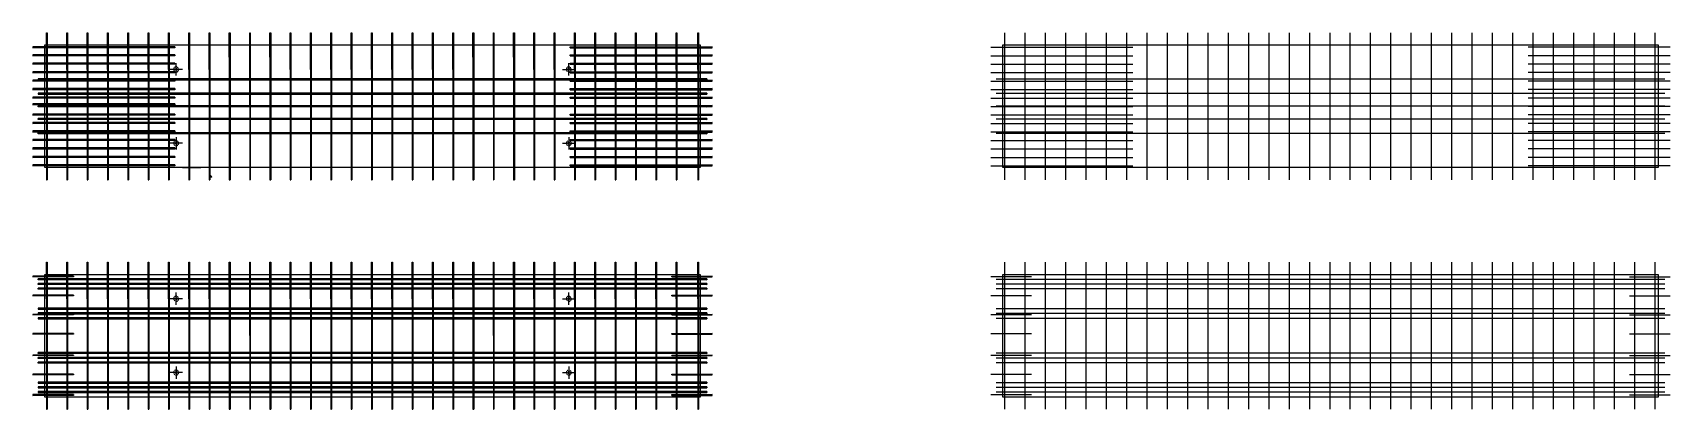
# Model space of a CAD drawing. Extents: x 80 to 24261, y -3334 to 2220.
import ezdxf

# ---------------------------------------------------------------- set-up
doc = ezdxf.new("R2010")
doc.units = 0
for name, color, linetype in [('OBJ', 7, 'Continuous'), ('PARK', 7, 'Continuous'), ('rebar', 7, 'Continuous'), ('S-DIM', 7, 'Continuous'), ('SX_PLANS$0$sx_column_2nd_to_terrcae$0$SX_COLUMN$0$S-HATCH', 7, 'Continuous')]:
    doc.layers.add(name, color=color, linetype=linetype)

msp = doc.modelspace()

# ---------------------------------------------------------------- linework, layer by layer
for p, q in [((14437, 50), (14437, 2220)), ((14737, 50), (14737, 2220)), ((15037, 50), (15037, 2220)), ((15337, 50), (15337, 2220)), ((15637, 50), (15637, 2220)), ((15937, 50), (15937, 2220)), ((16237, 50), (16237, 2220)), ((16537, 50), (16537, 2220)), ((16837, 50), (16837, 2220)), ((17137, 50), (17137, 2220)), ((17437, 50), (17437, 2220)), ((17737, 50), (17737, 2220)), ((18037, 50), (18037, 2220)), ((18337, 50), (18337, 2220)), ((18637, 50), (18637, 2220)), ((18937, 50), (18937, 2220)), ((19237, 50), (19237, 2220)), ((19537, 50), (19537, 2220)), ((19837, 50), (19837, 2220)), ((20137, 50), (20137, 2220)), ((20437, 50), (20437, 2220)), ((20737, 50), (20737, 2220)), ((21037, 50), (21037, 2220)), ((21337, 50), (21337, 2220)), ((21637, 50), (21637, 2220)), ((21937, 50), (21937, 2220)), ((22237, 50), (22237, 2220)), ((22537, 50), (22537, 2220)), ((22837, 50), (22837, 2220)), ((23137, 50), (23137, 2220)), ((23437, 50), (23437, 2220)), ((23737, 50), (23737, 2220)), ((24037, 50), (24037, 2220)), ((14227, 2007), (16327, 2007)), ((24261, 2007), (22161, 2007)), ((14227, 1882), (16327, 1882)), ((14227, 1757), (16327, 1757)), ((24261, 1882), (22161, 1882)), ((24261, 1757), (22161, 1757)), ((14227, 1632), (16327, 1632)), ((14227, 1507), (16327, 1507)), ((24261, 1632), (22161, 1632)), ((24261, 1507), (22161, 1507)), ((14227, 1382), (16327, 1382)), ((14227, 1257), (16327, 1257)), ((24261, 1382), (22161, 1382)), ((24261, 1257), (22161, 1257)), ((14227, 1132), (16327, 1132)), ((14227, 1007), (16327, 1007)), ((24261, 1132), (22161, 1132)), ((24261, 1007), (22161, 1007)), ((14227, 882), (16327, 882)), ((14227, 757), (16327, 757)), ((24261, 882), (22161, 882)), ((24261, 757), (22161, 757)), ((14227, 632), (16327, 632)), ((14227, 507), (16327, 507)), ((24261, 632), (22161, 632)), ((24261, 507), (22161, 507)), ((14227, 382), (16327, 382)), ((14227, 257), (16327, 257)), ((24261, 382), (22161, 382)), ((24261, 257), (22161, 257)), ((14437, -3334), (14437, -1164)), ((14737, -3334), (14737, -1164)), ((15037, -3334), (15037, -1164)), ((15337, -3334), (15337, -1164)), ((15637, -3334), (15637, -1164)), ((15937, -3334), (15937, -1164)), ((16237, -3334), (16237, -1164)), ((16537, -3334), (16537, -1164)), ((16837, -3334), (16837, -1164)), ((17137, -3334), (17137, -1164)), ((17437, -3334), (17437, -1164)), ((17737, -3334), (17737, -1164)), ((18037, -3334), (18037, -1164)), ((18337, -3334), (18337, -1164)), ((18637, -3334), (18637, -1164)), ((18937, -3334), (18937, -1164)), ((19237, -3334), (19237, -1164)), ((19537, -3334), (19537, -1164)), ((19837, -3334), (19837, -1164)), ((20137, -3334), (20137, -1164)), ((20437, -3334), (20437, -1164)), ((20737, -3334), (20737, -1164)), ((21037, -3334), (21037, -1164)), ((21337, -3334), (21337, -1164)), ((21637, -3334), (21637, -1164)), ((21937, -3334), (21937, -1164)), ((22237, -3334), (22237, -1164)), ((22537, -3334), (22537, -1164)), ((22837, -3334), (22837, -1164)), ((23137, -3334), (23137, -1164)), ((23437, -3334), (23437, -1164)), ((23737, -3334), (23737, -1164)), ((24037, -3334), (24037, -1164)), ((14827, -1379), (14227, -1379)), ((23661, -1379), (24261, -1379)), ((14827, -1659), (14227, -1659)), ((23661, -1659), (24261, -1659)), ((14827, -1939), (14227, -1939)), ((23661, -1939), (24261, -1939)), ((14827, -2224), (14227, -2224)), ((23661, -2224), (24261, -2224)), ((14827, -2539), (14227, -2539)), ((23661, -2539), (24261, -2539)), ((14827, -2824), (14227, -2824)), ((23661, -2824), (24261, -2824)), ((14827, -3124), (14227, -3124)), ((23661, -3124), (24261, -3124))]:
    msp.add_line(p, q)
at = {"color": 1}
for p, q in [((14307, 1541), (24181, 1541)), ((14307, 1331), (24181, 1331)), ((14307, 1141), (24181, 1141)), ((14307, 951), (24181, 951)), ((14307, 741), (24181, 741)), ((14307, -1414), (24181, -1414)), ((14307, -1484), (24181, -1484)), ((14307, -1554), (24181, -1554)), ((14307, -1849), (24181, -1849)), ((14307, -1919), (24181, -1919)), ((14307, -1989), (24181, -1989)), ((24181, -2509), (14307, -2509)), ((24181, -2579), (14307, -2579)), ((24181, -2649), (14307, -2649)), ((24181, -2944), (14307, -2944)), ((24181, -3014), (14307, -3014)), ((24181, -3084), (14307, -3084))]:
    msp.add_line(p, q, dxfattribs=at)
at = {"layer": 'OBJ', "color": 7}
for points in [[(260, 2040), (9935, 2040), (9935, 230), (260, 230)], [(14407, 2040), (24081, 2040), (24081, 230), (14407, 230)], [(260, -1344), (9935, -1344), (9935, -3154), (260, -3154)], [(14407, -1344), (24081, -1344), (24081, -3154), (14407, -3154)]]:
    msp.add_lwpolyline(points, close=True, dxfattribs=at)
for points in [[(2169, 1702), (2166, 1697), (2163, 1691), (2163, 1688)], [(2188, 1714), (2186, 1714), (2180, 1711), (2175, 1708), (2174, 1706)], [(2210, 1714), (2208, 1716), (2200, 1716), (2196, 1716)], [(2199, 1700), (2199, 1771)], [(2229, 1702), (2225, 1705), (2221, 1709), (2218, 1711)], [(2236, 1680), (2235, 1686), (2233, 1694)], [(7967, 1702), (7964, 1697), (7961, 1691), (7961, 1688)], [(7984, 1714), (7978, 1711), (7972, 1708), (7972, 1706)], [(8008, 1714), (8005, 1716), (7998, 1716), (7992, 1716)], [(7997, 1700), (7997, 1771)], [(8027, 1702), (8023, 1705), (8017, 1709), (8014, 1711)], [(8033, 1680), (8033, 1686), (8031, 1694), (8030, 1694)], [(2178, 1680), (2108, 1680)], [(2163, 1680), (2163, 1677), (2163, 1669), (2166, 1664)], [(2169, 1658), (2169, 1656), (2175, 1652), (2180, 1647)], [(2188, 1644), (2194, 1644), (2200, 1642), (2204, 1644)], [(2205, 1680), (2193, 1680)], [(2199, 1673), (2199, 1686)], [(2199, 1589), (2199, 1659)], [(2210, 1645), (2214, 1645), (2221, 1650), (2224, 1653)], [(2290, 1680), (2219, 1680)], [(2229, 1658), (2230, 1659), (2233, 1666), (2235, 1672)], [(7904, 1680), (7976, 1680)], [(7959, 1680), (7959, 1677), (7961, 1669), (7962, 1664)], [(7967, 1658), (7967, 1656), (7972, 1652), (7978, 1647)], [(7986, 1644), (7991, 1644), (7998, 1642), (8000, 1644)], [(7989, 1680), (8003, 1680)], [(7997, 1673), (7997, 1686)], [(7997, 1589), (7997, 1659)], [(8008, 1645), (8011, 1645), (8017, 1650), (8022, 1653)], [(8017, 1680), (8088, 1680)], [(8027, 1658), (8028, 1659), (8031, 1666), (8033, 1672)], [(2178, 590), (2108, 590)], [(2169, 612), (2166, 607), (2163, 601), (2163, 598)], [(2163, 590), (2163, 587), (2163, 579), (2166, 574)], [(2169, 568), (2169, 566), (2175, 562), (2180, 559)], [(2188, 624), (2186, 624), (2180, 623), (2175, 618), (2174, 618)], [(2188, 556), (2194, 554), (2200, 552), (2204, 554)], [(2205, 590), (2193, 590)], [(2210, 624), (2208, 626), (2200, 628), (2196, 628)], [(2199, 681), (2199, 610)], [(2199, 596), (2199, 584)], [(2199, 570), (2199, 499)], [(2210, 556), (2214, 557), (2221, 560), (2224, 563)], [(2229, 612), (2225, 615), (2221, 620), (2218, 621)], [(2290, 590), (2219, 590)], [(2229, 568), (2230, 570), (2233, 576), (2235, 582)], [(2236, 590), (2235, 598), (2233, 604), (2233, 606)], [(7904, 590), (7976, 590)], [(7959, 590), (7959, 587), (7961, 579), (7962, 574)], [(7967, 612), (7964, 607), (7961, 601), (7961, 598)], [(7967, 568), (7967, 566), (7972, 562), (7978, 559)], [(7984, 624), (7978, 623), (7972, 618)], [(7986, 556), (7991, 554), (7998, 552), (8000, 554)], [(7989, 590), (8003, 590)], [(8008, 624), (8005, 626), (7998, 628), (7992, 628)], [(7997, 681), (7997, 610)], [(7997, 596), (7997, 584)], [(7997, 570), (7997, 499)], [(8008, 556), (8011, 557), (8017, 560), (8022, 563)], [(8027, 612), (8023, 615), (8017, 620), (8014, 621)], [(8017, 590), (8088, 590)], [(8027, 568), (8028, 570), (8031, 576), (8033, 582)], [(8033, 590), (8033, 598), (8031, 604), (8030, 606)], [(2169, -1682), (2166, -1687), (2163, -1693), (2163, -1696)], [(2188, -1669), (2186, -1669), (2180, -1673), (2175, -1676), (2174, -1677)], [(2210, -1669), (2208, -1668), (2200, -1668), (2196, -1668)], [(2199, -1683), (2199, -1613)], [(2229, -1682), (2225, -1679), (2221, -1674), (2218, -1673)], [(2236, -1704), (2235, -1698), (2233, -1690)], [(7967, -1682), (7964, -1687), (7961, -1693), (7961, -1696)], [(7984, -1669), (7978, -1673), (7972, -1676), (7972, -1677)], [(8008, -1669), (8005, -1668), (7998, -1668), (7992, -1668)], [(7997, -1683), (7997, -1613)], [(8027, -1682), (8023, -1679), (8017, -1674), (8014, -1673)], [(8033, -1704), (8033, -1698), (8031, -1690), (8030, -1690)], [(2178, -1704), (2108, -1704)], [(2163, -1704), (2163, -1707), (2163, -1715), (2166, -1720)], [(2169, -1726), (2169, -1727), (2175, -1732), (2180, -1737)], [(2188, -1740), (2194, -1741), (2200, -1741), (2204, -1741)], [(2205, -1704), (2193, -1704)], [(2199, -1710), (2199, -1698)], [(2199, -1795), (2199, -1724)], [(2210, -1738), (2214, -1738), (2221, -1734), (2224, -1730)], [(2290, -1704), (2219, -1704)], [(2229, -1726), (2230, -1724), (2233, -1718), (2235, -1712)], [(7904, -1704), (7976, -1704)], [(7959, -1704), (7959, -1707), (7961, -1715), (7962, -1720)], [(7967, -1726), (7967, -1727), (7972, -1732), (7978, -1737)], [(7986, -1740), (7991, -1741), (7998, -1741), (8000, -1741)], [(7989, -1704), (8003, -1704)], [(7997, -1710), (7997, -1698)], [(7997, -1795), (7997, -1724)], [(8008, -1738), (8011, -1738), (8017, -1734), (8022, -1730)], [(8017, -1704), (8088, -1704)], [(8027, -1726), (8028, -1724), (8031, -1718), (8033, -1712)], [(2178, -2794), (2108, -2794)], [(2169, -2772), (2166, -2776), (2163, -2783), (2163, -2786)], [(2163, -2794), (2163, -2797), (2163, -2805), (2166, -2809)], [(2169, -2816), (2169, -2817), (2175, -2822), (2180, -2825)], [(2188, -2759), (2186, -2759), (2180, -2761), (2175, -2765), (2174, -2765)], [(2188, -2828), (2194, -2830), (2200, -2831), (2204, -2830)], [(2205, -2794), (2193, -2794)], [(2210, -2759), (2208, -2758), (2200, -2756), (2196, -2758)], [(2199, -2703), (2199, -2773)], [(2199, -2787), (2199, -2800)], [(2199, -2814), (2199, -2884)], [(2210, -2828), (2214, -2826), (2221, -2823), (2224, -2820)], [(2229, -2772), (2225, -2769), (2221, -2764), (2218, -2762)], [(2290, -2794), (2219, -2794)], [(2229, -2816), (2230, -2814), (2233, -2808), (2235, -2801)], [(2236, -2794), (2235, -2786), (2233, -2780), (2233, -2778)], [(7904, -2794), (7976, -2794)], [(7959, -2794), (7959, -2797), (7961, -2805), (7962, -2809)], [(7967, -2772), (7964, -2776), (7961, -2783), (7961, -2786)], [(7967, -2816), (7967, -2817), (7972, -2822), (7978, -2825)], [(7984, -2759), (7978, -2761), (7972, -2765)], [(7986, -2828), (7991, -2830), (7998, -2831), (8000, -2830)], [(7989, -2794), (8003, -2794)], [(8008, -2759), (8005, -2758), (7998, -2756), (7992, -2758)], [(7997, -2703), (7997, -2773)], [(7997, -2787), (7997, -2800)], [(7997, -2814), (7997, -2884)], [(8008, -2828), (8011, -2826), (8017, -2823), (8022, -2820)], [(8027, -2772), (8023, -2769), (8017, -2764), (8014, -2762)], [(8017, -2794), (8088, -2794)], [(8027, -2816), (8028, -2814), (8031, -2808), (8033, -2801)], [(8033, -2794), (8033, -2786), (8031, -2780), (8030, -2778)]]:
    msp.add_lwpolyline(points, dxfattribs=at)
for points in [[(2200, 1694), (2192, 1694), (2186, 1688), (2186, 1681)], [(2213, 1681), (2213, 1688), (2207, 1694), (2200, 1694)], [(7998, 1694), (7990, 1694), (7984, 1688), (7984, 1681)], [(8011, 1681), (8011, 1688), (8005, 1694), (7998, 1694)], [(2186, 1681), (2186, 1673), (2192, 1667), (2200, 1667)], [(2200, 1667), (2207, 1667), (2213, 1673), (2213, 1681)], [(7984, 1681), (7984, 1673), (7990, 1667), (7998, 1667)], [(7998, 1667), (8005, 1667), (8011, 1673), (8011, 1681)], [(2200, 604), (2192, 604), (2186, 598), (2186, 591)], [(2186, 591), (2186, 583), (2192, 577), (2200, 577)], [(2213, 591), (2213, 598), (2207, 604), (2200, 604)], [(2200, 577), (2207, 577), (2213, 583), (2213, 591)], [(7998, 604), (7990, 604), (7984, 598), (7984, 591)], [(7984, 591), (7984, 583), (7990, 577), (7998, 577)], [(8011, 591), (8011, 598), (8005, 604), (7998, 604)], [(7998, 577), (8005, 577), (8011, 583), (8011, 591)], [(2200, -1690), (2192, -1690), (2186, -1696), (2186, -1703)], [(2213, -1703), (2213, -1696), (2207, -1690), (2200, -1690)], [(7998, -1690), (7990, -1690), (7984, -1696), (7984, -1703)], [(8011, -1703), (8011, -1696), (8005, -1690), (7998, -1690)], [(2186, -1703), (2186, -1710), (2192, -1716), (2200, -1716)], [(2200, -1716), (2207, -1716), (2213, -1710), (2213, -1703)], [(7984, -1703), (7984, -1710), (7990, -1716), (7998, -1716)], [(7998, -1716), (8005, -1716), (8011, -1710), (8011, -1703)], [(2200, -2780), (2192, -2780), (2186, -2785), (2186, -2793)], [(2186, -2793), (2186, -2800), (2192, -2806), (2200, -2806)], [(2213, -2793), (2213, -2785), (2207, -2780), (2200, -2780)], [(2200, -2806), (2207, -2806), (2213, -2800), (2213, -2793)], [(7998, -2780), (7990, -2780), (7984, -2785), (7984, -2793)], [(7984, -2793), (7984, -2800), (7990, -2806), (7998, -2806)], [(8011, -2793), (8011, -2785), (8005, -2780), (7998, -2780)], [(7998, -2806), (8005, -2806), (8011, -2800), (8011, -2793)]]:
    msp.add_open_spline(points, degree=3, dxfattribs=at)
at = {"layer": 'PARK', "color": 7}
for points in [[(160, 1540), (160, 1525), (10035, 1525), (10035, 1540)], [(160, 1329), (160, 1315), (10035, 1315), (10035, 1329)], [(160, 1127), (160, 1143), (10035, 1143), (10035, 1127)], [(160, 941), (160, 955), (10035, 955), (10035, 941)], [(160, 729), (160, 745), (10035, 745), (10035, 729)], [(160, -1424), (160, -1409), (10035, -1409), (10035, -1424)], [(160, -1494), (160, -1480), (10035, -1480), (10035, -1494)], [(160, -1565), (160, -1550), (10035, -1550), (10035, -1565)], [(160, -1845), (160, -1859), (10035, -1859), (10035, -1845)], [(160, -1914), (160, -1928), (10035, -1928), (10035, -1914)], [(160, -1984), (160, -1998), (10035, -1998), (10035, -1984)], [(160, -2513), (160, -2499), (10035, -2499), (10035, -2513)], [(160, -2584), (160, -2570), (10035, -2570), (10035, -2584)], [(160, -2653), (160, -2639), (10035, -2639), (10035, -2653)], [(160, -2935), (160, -2949), (10035, -2949), (10035, -2935)], [(160, -3003), (160, -3018), (10035, -3018), (10035, -3003)], [(160, -3074), (160, -3088), (10035, -3088), (10035, -3074)]]:
    msp.add_lwpolyline(points, close=True, dxfattribs=at)
at = {"layer": 'rebar', "color": 7}
for points in [[(285, 50), (295, 50), (285, 2220)], [(295, 50), (285, 2220), (295, 2220)], [(585, 50), (594, 50), (585, 2220)], [(594, 50), (585, 2220), (594, 2220)], [(885, 50), (895, 50), (885, 2220)], [(895, 50), (885, 2220), (895, 2220)], [(1184, 50), (1194, 50), (1184, 2220)], [(1194, 50), (1184, 2220), (1194, 2220)], [(1485, 50), (1494, 50), (1485, 2220)], [(1494, 50), (1485, 2220), (1494, 2220)], [(1784, 50), (1795, 50), (1784, 2220)], [(1795, 50), (1784, 2220), (1795, 2220)], [(2085, 50), (2094, 50), (2085, 2220)], [(2094, 50), (2085, 2220), (2094, 2220)], [(2384, 50), (2395, 50), (2384, 2220)], [(2395, 50), (2384, 2220), (2395, 2220)], [(2684, 50), (2694, 50), (2684, 2220)], [(2694, 50), (2684, 2220), (2694, 2220)], [(2983, 50), (2994, 50), (2983, 2220)], [(2994, 50), (2983, 2220), (2994, 2220)], [(3284, 50), (3293, 50), (3284, 2220)], [(3293, 50), (3284, 2220), (3293, 2220)], [(3583, 50), (3594, 50), (3583, 2220)], [(3594, 50), (3583, 2220), (3594, 2220)], [(3884, 50), (3893, 50), (3884, 2220)], [(3893, 50), (3884, 2220), (3893, 2220)], [(4183, 50), (4194, 50), (4183, 2220)], [(4194, 50), (4183, 2220), (4194, 2220)], [(4483, 50), (4493, 50), (4483, 2220)], [(4493, 50), (4483, 2220), (4493, 2220)], [(4782, 50), (4793, 50), (4782, 2220)], [(4793, 50), (4782, 2220), (4793, 2220)], [(5083, 50), (5092, 50), (5083, 2220)], [(5092, 50), (5083, 2220), (5092, 2220)], [(5382, 50), (5393, 50), (5382, 2220)], [(5393, 50), (5382, 2220), (5393, 2220)], [(5683, 50), (5692, 50), (5683, 2220)], [(5692, 50), (5683, 2220), (5692, 2220)], [(5982, 50), (5993, 50), (5982, 2220)], [(5993, 50), (5982, 2220), (5993, 2220)], [(6282, 50), (6292, 50), (6282, 2220)], [(6292, 50), (6282, 2220), (6292, 2220)], [(6581, 50), (6592, 50), (6581, 2220)], [(6592, 50), (6581, 2220), (6592, 2220)], [(6882, 50), (6891, 50), (6882, 2220)], [(6891, 50), (6882, 2220), (6891, 2220)], [(7181, 50), (7192, 50), (7181, 2220)], [(7192, 50), (7181, 2220), (7192, 2220)], [(7482, 50), (7491, 50), (7482, 2220)], [(7491, 50), (7482, 2220), (7491, 2220)], [(7781, 50), (7792, 50), (7781, 2220)], [(7792, 50), (7781, 2220), (7792, 2220)], [(8081, 50), (8091, 50), (8081, 2220)], [(8091, 50), (8081, 2220), (8091, 2220)], [(8380, 50), (8391, 50), (8380, 2220)], [(8391, 50), (8380, 2220), (8391, 2220)], [(8681, 50), (8690, 50), (8681, 2220)], [(8690, 50), (8681, 2220), (8690, 2220)], [(8980, 50), (8991, 50), (8980, 2220)], [(8991, 50), (8980, 2220), (8991, 2220)], [(9281, 50), (9290, 50), (9281, 2220)], [(9290, 50), (9281, 2220), (9290, 2220)], [(9580, 50), (9591, 50), (9580, 2220)], [(9591, 50), (9580, 2220), (9591, 2220)], [(9901, 50), (9910, 50), (9901, 2220)], [(9910, 50), (9901, 2220), (9910, 2220)], [(80, 2015), (80, 1999), (2178, 2015)], [(80, 1999), (2178, 2015), (2178, 1999)], [(10115, 1999), (10115, 2015), (8016, 1999)], [(10115, 2015), (8016, 1999), (8016, 2015)], [(80, 1896), (80, 1880), (2178, 1896)], [(80, 1880), (2178, 1896), (2178, 1880)], [(80, 1771), (80, 1755), (2178, 1771)], [(80, 1755), (2178, 1771), (2178, 1755)], [(10115, 1880), (10115, 1896), (8016, 1880)], [(10115, 1896), (8016, 1880), (8016, 1896)], [(10115, 1755), (10115, 1771), (8016, 1755)], [(10115, 1771), (8016, 1755), (8016, 1771)], [(80, 1645), (80, 1630), (2178, 1645)], [(80, 1630), (2178, 1645), (2178, 1630)], [(80, 1520), (80, 1504), (2178, 1520)], [(80, 1504), (2178, 1520), (2178, 1504)], [(10115, 1630), (10115, 1645), (8016, 1630)], [(10115, 1645), (8016, 1630), (8016, 1645)], [(10115, 1504), (10115, 1520), (8016, 1504)], [(10115, 1520), (8016, 1504), (8016, 1520)], [(80, 1396), (80, 1379), (2178, 1396)], [(80, 1379), (2178, 1396), (2178, 1379)], [(80, 1271), (80, 1255), (2178, 1271)], [(80, 1255), (2178, 1271), (2178, 1255)], [(10115, 1379), (10115, 1396), (8016, 1379)], [(10115, 1396), (8016, 1379), (8016, 1396)], [(10115, 1255), (10115, 1271), (8016, 1255)], [(10115, 1271), (8016, 1255), (8016, 1271)], [(80, 1171), (80, 1155), (2178, 1171)], [(80, 1155), (2178, 1171), (2178, 1155)], [(80, 1021), (80, 1005), (2178, 1021)], [(80, 1005), (2178, 1021), (2178, 1005)], [(10115, 1130), (10115, 1146), (8016, 1130)], [(10115, 1146), (8016, 1130), (8016, 1146)], [(10115, 1005), (10115, 1021), (8016, 1005)], [(10115, 1021), (8016, 1005), (8016, 1021)], [(80, 895), (80, 880), (2178, 895)], [(80, 880), (2178, 895), (2178, 880)], [(80, 772), (80, 754), (2178, 772)], [(80, 754), (2178, 772), (2178, 754)], [(10115, 880), (10115, 895), (8016, 880)], [(10115, 895), (8016, 880), (8016, 895)], [(10115, 754), (10115, 772), (8016, 754)], [(10115, 772), (8016, 754), (8016, 772)], [(80, 646), (80, 631), (2178, 646)], [(80, 631), (2178, 646), (2178, 631)], [(80, 521), (80, 505), (2178, 521)], [(80, 505), (2178, 521), (2178, 505)], [(10115, 631), (10115, 646), (8016, 631)], [(10115, 646), (8016, 631), (8016, 646)], [(10115, 505), (10115, 521), (8016, 505)], [(10115, 521), (8016, 505), (8016, 521)], [(80, 396), (80, 380), (2178, 396)], [(80, 380), (2178, 396), (2178, 380)], [(80, 271), (80, 255), (2178, 271)], [(80, 255), (2178, 271), (2178, 255)], [(10115, 380), (10115, 396), (8016, 380)], [(10115, 396), (8016, 380), (8016, 396)], [(10115, 255), (10115, 271), (8016, 255)], [(10115, 271), (8016, 255), (8016, 271)], [(285, -3334), (295, -3334), (285, -1164)], [(295, -3334), (285, -1164), (295, -1164)], [(585, -3334), (594, -3334), (585, -1164)], [(594, -3334), (585, -1164), (594, -1164)], [(885, -3334), (895, -3334), (885, -1164)], [(895, -3334), (885, -1164), (895, -1164)], [(1184, -3334), (1194, -3334), (1184, -1164)], [(1194, -3334), (1184, -1164), (1194, -1164)], [(1485, -3334), (1494, -3334), (1485, -1164)], [(1494, -3334), (1485, -1164), (1494, -1164)], [(1784, -3334), (1795, -3334), (1784, -1164)], [(1795, -3334), (1784, -1164), (1795, -1164)], [(2085, -3334), (2094, -3334), (2085, -1164)], [(2094, -3334), (2085, -1164), (2094, -1164)], [(2384, -3334), (2395, -3334), (2384, -1164)], [(2395, -3334), (2384, -1164), (2395, -1164)], [(2684, -3334), (2694, -3334), (2684, -1164)], [(2694, -3334), (2684, -1164), (2694, -1164)], [(2983, -3334), (2994, -3334), (2983, -1164)], [(2994, -3334), (2983, -1164), (2994, -1164)], [(3284, -3334), (3293, -3334), (3284, -1164)], [(3293, -3334), (3284, -1164), (3293, -1164)], [(3583, -3334), (3594, -3334), (3583, -1164)], [(3594, -3334), (3583, -1164), (3594, -1164)], [(3884, -3334), (3893, -3334), (3884, -1164)], [(3893, -3334), (3884, -1164), (3893, -1164)], [(4183, -3334), (4194, -3334), (4183, -1164)], [(4194, -3334), (4183, -1164), (4194, -1164)], [(4483, -3334), (4493, -3334), (4483, -1164)], [(4493, -3334), (4483, -1164), (4493, -1164)], [(4782, -3334), (4793, -3334), (4782, -1164)], [(4793, -3334), (4782, -1164), (4793, -1164)], [(5083, -3334), (5092, -3334), (5083, -1164)], [(5092, -3334), (5083, -1164), (5092, -1164)], [(5382, -3334), (5393, -3334), (5382, -1164)], [(5393, -3334), (5382, -1164), (5393, -1164)], [(5683, -3334), (5692, -3334), (5683, -1164)], [(5692, -3334), (5683, -1164), (5692, -1164)], [(5982, -3334), (5993, -3334), (5982, -1164)], [(5993, -3334), (5982, -1164), (5993, -1164)], [(6282, -3334), (6292, -3334), (6282, -1164)], [(6292, -3334), (6282, -1164), (6292, -1164)], [(6581, -3334), (6592, -3334), (6581, -1164)], [(6592, -3334), (6581, -1164), (6592, -1164)], [(6882, -3334), (6891, -3334), (6882, -1164)], [(6891, -3334), (6882, -1164), (6891, -1164)], [(7181, -3334), (7192, -3334), (7181, -1164)], [(7192, -3334), (7181, -1164), (7192, -1164)], [(7482, -3334), (7491, -3334), (7482, -1164)], [(7491, -3334), (7482, -1164), (7491, -1164)], [(7781, -3334), (7792, -3334), (7781, -1164)], [(7792, -3334), (7781, -1164), (7792, -1164)], [(8081, -3334), (8091, -3334), (8081, -1164)], [(8091, -3334), (8081, -1164), (8091, -1164)], [(8380, -3334), (8391, -3334), (8380, -1164)], [(8391, -3334), (8380, -1164), (8391, -1164)], [(8681, -3334), (8690, -3334), (8681, -1164)], [(8690, -3334), (8681, -1164), (8690, -1164)], [(8980, -3334), (8991, -3334), (8980, -1164)], [(8991, -3334), (8980, -1164), (8991, -1164)], [(9281, -3334), (9290, -3334), (9281, -1164)], [(9290, -3334), (9281, -1164), (9290, -1164)], [(9580, -3334), (9591, -3334), (9580, -1164)], [(9591, -3334), (9580, -1164), (9591, -1164)], [(9901, -3334), (9910, -3334), (9901, -1164)], [(9910, -3334), (9901, -1164), (9910, -1164)], [(80, -1369), (80, -1380), (680, -1369)], [(80, -1380), (680, -1369), (680, -1380)], [(10115, -1380), (10115, -1369), (9516, -1380)], [(10115, -1369), (9516, -1380), (9516, -1369)], [(80, -1652), (80, -1662), (680, -1652)], [(80, -1662), (680, -1652), (680, -1662)], [(10115, -1662), (10115, -1652), (9516, -1662)], [(10115, -1652), (9516, -1662), (9516, -1652)], [(80, -1934), (80, -1943), (680, -1934)], [(80, -1943), (680, -1934), (680, -1943)], [(10115, -1943), (10115, -1934), (9516, -1943)], [(10115, -1934), (9516, -1943), (9516, -1934)], [(80, -2219), (80, -2228), (680, -2219)], [(80, -2228), (680, -2219), (680, -2228)], [(10115, -2228), (10115, -2219), (9516, -2228)], [(10115, -2219), (9516, -2228), (9516, -2219)], [(80, -2534), (80, -2543), (680, -2534)], [(80, -2543), (680, -2534), (680, -2543)], [(10115, -2543), (10115, -2534), (9516, -2543)], [(10115, -2534), (9516, -2543), (9516, -2534)], [(80, -2819), (80, -2828), (680, -2819)], [(80, -2828), (680, -2819), (680, -2828)], [(10115, -2828), (10115, -2819), (9516, -2828)], [(10115, -2819), (9516, -2828), (9516, -2819)], [(80, -3118), (80, -3129), (680, -3118)], [(80, -3129), (680, -3118), (680, -3129)], [(10115, -3129), (10115, -3118), (9516, -3129)], [(10115, -3118), (9516, -3129), (9516, -3118)]]:
    msp.add_lwpolyline(points, close=True, dxfattribs=at)
at = {"layer": 'S-DIM', "color": 7}
msp.add_lwpolyline([(2291, 230), (2561, 230)], dxfattribs=at)
msp.add_lwpolyline([(2711, 86), (2689, 131), (2723, 95)], close=True, dxfattribs=at)
at = {"layer": 'SX_PLANS$0$sx_column_2nd_to_terrcae$0$SX_COLUMN$0$S-HATCH', "color": 1}
for points in [[(10035, 1525), (160, 1525), (10035, 1540)], [(160, 1525), (10035, 1540), (160, 1540)], [(10035, 1315), (160, 1315), (10035, 1329)], [(160, 1315), (10035, 1329), (160, 1329)], [(10035, 1143), (160, 1143), (10035, 1127)], [(160, 1143), (10035, 1127), (160, 1127)], [(10035, 955), (160, 955), (10035, 941)], [(160, 955), (10035, 941), (160, 941)], [(10035, 745), (160, 745), (10035, 729)], [(160, 745), (10035, 729), (160, 729)], [(10035, -1409), (160, -1409), (10035, -1424)], [(160, -1409), (10035, -1424), (160, -1424)], [(10035, -1480), (160, -1480), (10035, -1494)], [(160, -1480), (10035, -1494), (160, -1494)], [(10035, -1550), (160, -1550), (10035, -1565)], [(160, -1550), (10035, -1565), (160, -1565)], [(10035, -1859), (160, -1859), (10035, -1845)], [(160, -1859), (10035, -1845), (160, -1845)], [(10035, -1928), (160, -1928), (10035, -1914)], [(160, -1928), (10035, -1914), (160, -1914)], [(10035, -1998), (160, -1998), (10035, -1984)], [(160, -1998), (10035, -1984), (160, -1984)], [(10035, -2499), (160, -2499), (10035, -2513)], [(160, -2499), (10035, -2513), (160, -2513)], [(10035, -2570), (160, -2570), (10035, -2584)], [(160, -2570), (10035, -2584), (160, -2584)], [(10035, -2639), (160, -2639), (10035, -2653)], [(160, -2639), (10035, -2653), (160, -2653)], [(10035, -2949), (160, -2949), (10035, -2935)], [(160, -2949), (10035, -2935), (160, -2935)], [(10035, -3018), (160, -3018), (10035, -3003)], [(160, -3018), (10035, -3003), (160, -3003)], [(10035, -3088), (160, -3088), (10035, -3074)], [(160, -3088), (10035, -3074), (160, -3074)]]:
    msp.add_lwpolyline(points, close=True, dxfattribs=at)

doc.saveas('drawing.dxf')
